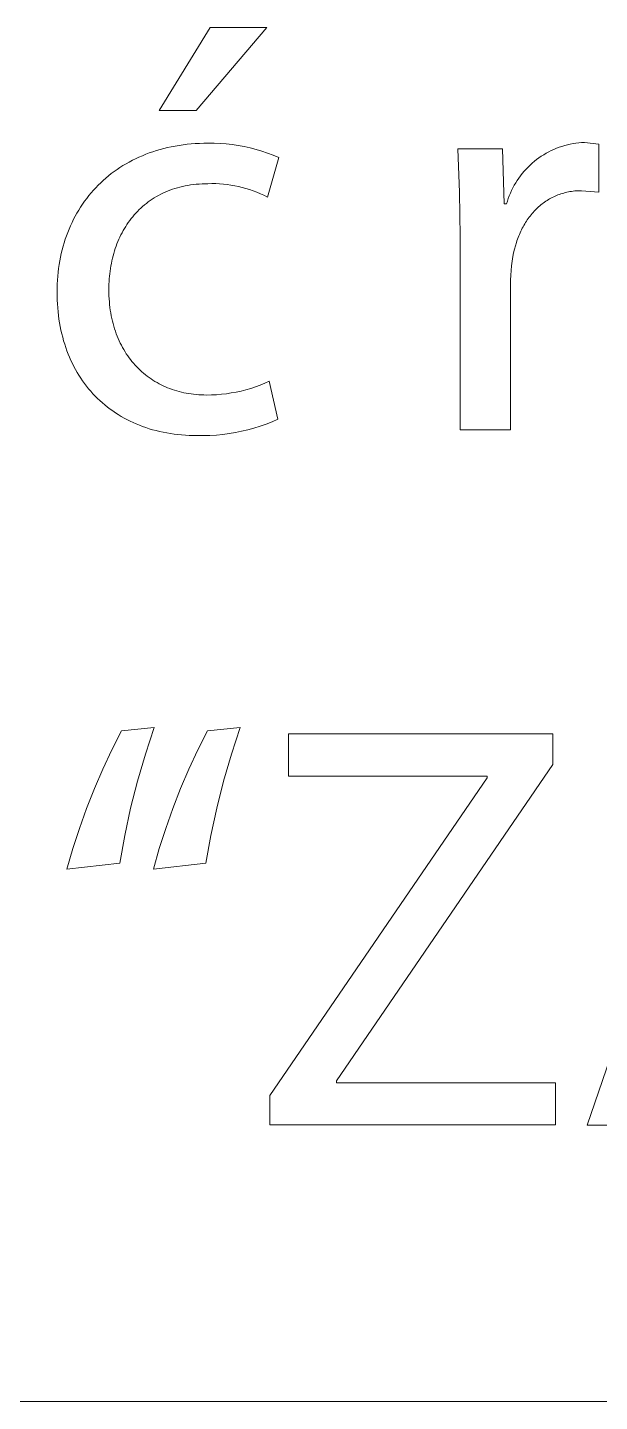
# Model space of a CAD drawing. Header units: millimetres. Extents: x 430 to 4403, y -1522 to 1254.
# Drawn here: x 3440.5 to 3479.7, y -1522.2 to -1428.1 of the extents above; entities that cross this region are included whole.
import ezdxf

# ---------------------------------------------------------------- set-up
doc = ezdxf.new("R2010")
doc.units = ezdxf.units.MM
doc.header["$MEASUREMENT"] = 0
doc.layers.add('Domyślny', color=7, linetype='Continuous', true_color=0x000000)

msp = doc.modelspace()

# ---------------------------------------------------------------- linework, layer by layer
at = {"layer": 'Domyślny', "color": 18, "lineweight": 15, "true_color": 0x000000}
for p, q in [((3449.519, -1433.802), (3453.012, -1428.113)), ((3456.875, -1428.113), (3452.033, -1433.802)), ((3453.012, -1428.113), (3456.875, -1428.113)), ((3452.033, -1433.802), (3449.519, -1433.802)), ((3450.082, -1436.342), (3450.343, -1436.285)), ((3450.343, -1436.285), (3450.608, -1436.234)), ((3450.608, -1436.234), (3450.877, -1436.189)), ((3450.877, -1436.189), (3451.149, -1436.149)), ((3451.149, -1436.149), (3451.424, -1436.115)), ((3451.424, -1436.115), (3451.703, -1436.088)), ((3451.703, -1436.088), (3451.986, -1436.066)), ((3451.986, -1436.066), (3452.271, -1436.051)), ((3452.271, -1436.051), (3452.561, -1436.041)), ((3452.561, -1436.041), (3452.853, -1436.038)), ((3452.853, -1436.038), (3453.269, -1436.041)), ((3453.269, -1436.041), (3453.684, -1436.059)), ((3453.684, -1436.059), (3454.099, -1436.091)), ((3454.099, -1436.091), (3454.512, -1436.137)), ((3454.512, -1436.137), (3454.923, -1436.198)), ((3454.923, -1436.198), (3455.332, -1436.273)), ((3455.332, -1436.273), (3455.738, -1436.363)), ((3476.714, -1436.39), (3476.898, -1436.32)), ((3476.898, -1436.32), (3477.084, -1436.257)), ((3477.084, -1436.257), (3477.272, -1436.2)), ((3477.272, -1436.2), (3477.461, -1436.15)), ((3477.461, -1436.15), (3477.653, -1436.106)), ((3477.653, -1436.106), (3477.845, -1436.069)), ((3477.845, -1436.069), (3478.039, -1436.038)), ((3478.039, -1436.038), (3478.234, -1436.014)), ((3478.234, -1436.014), (3478.429, -1435.996)), ((3478.429, -1435.996), (3478.625, -1435.985)), ((3478.625, -1435.985), (3479.618, -1436.104)), ((3479.618, -1436.104), (3479.618, -1439.399)), ((3447.459, -1437.329), (3447.678, -1437.213)), ((3447.678, -1437.213), (3447.9, -1437.102)), ((3447.9, -1437.102), (3448.127, -1436.996)), ((3448.127, -1436.996), (3448.358, -1436.896)), ((3448.358, -1436.896), (3448.593, -1436.8)), ((3448.593, -1436.8), (3448.831, -1436.71)), ((3448.831, -1436.71), (3449.074, -1436.626)), ((3449.074, -1436.626), (3449.32, -1436.547)), ((3449.32, -1436.547), (3449.571, -1436.473)), ((3449.571, -1436.473), (3449.825, -1436.405)), ((3449.825, -1436.405), (3450.082, -1436.342)), ((3455.738, -1436.363), (3456.141, -1436.466)), ((3456.141, -1436.466), (3456.54, -1436.583)), ((3456.54, -1436.583), (3456.934, -1436.714)), ((3457.708, -1437.017), (3456.915, -1439.73)), ((3456.934, -1436.714), (3457.324, -1436.859)), ((3457.324, -1436.859), (3457.708, -1437.017)), ((3470.075, -1439.424), (3469.946, -1436.422)), ((3469.946, -1436.422), (3473.016, -1436.422)), ((3473.016, -1436.422), (3473.135, -1440.193)), ((3475.198, -1437.282), (3475.352, -1437.161)), ((3475.352, -1437.161), (3475.51, -1437.044)), ((3475.51, -1437.044), (3475.672, -1436.933)), ((3475.672, -1436.933), (3475.838, -1436.828)), ((3475.838, -1436.828), (3476.007, -1436.729)), ((3476.007, -1436.729), (3476.179, -1436.635)), ((3476.179, -1436.635), (3476.355, -1436.547)), ((3476.355, -1436.547), (3476.533, -1436.465)), ((3476.533, -1436.465), (3476.714, -1436.39)), ((3446.046, -1438.277), (3446.235, -1438.127)), ((3446.235, -1438.127), (3446.428, -1437.982)), ((3446.428, -1437.982), (3446.626, -1437.842)), ((3446.626, -1437.842), (3446.828, -1437.706)), ((3446.828, -1437.706), (3447.034, -1437.576)), ((3447.034, -1437.576), (3447.244, -1437.45)), ((3447.244, -1437.45), (3447.459, -1437.329)), ((3474.247, -1438.269), (3474.368, -1438.115)), ((3474.368, -1438.115), (3474.494, -1437.965)), ((3474.494, -1437.965), (3474.625, -1437.819)), ((3474.625, -1437.819), (3474.762, -1437.677)), ((3474.762, -1437.677), (3474.902, -1437.541)), ((3474.902, -1437.541), (3475.048, -1437.409)), ((3475.048, -1437.409), (3475.198, -1437.282)), ((3445.007, -1439.269), (3445.168, -1439.093)), ((3445.168, -1439.093), (3445.335, -1438.921)), ((3445.335, -1438.921), (3445.506, -1438.753)), ((3445.506, -1438.753), (3445.681, -1438.59)), ((3445.681, -1438.59), (3445.861, -1438.431)), ((3445.861, -1438.431), (3446.046, -1438.277)), ((3450.586, -1439.145), (3450.417, -1439.2)), ((3450.758, -1439.093), (3450.586, -1439.145)), ((3450.933, -1439.046), (3450.758, -1439.093)), ((3451.111, -1439.003), (3450.933, -1439.046)), ((3451.293, -1438.965), (3451.111, -1439.003)), ((3451.477, -1438.931), (3451.293, -1438.965)), ((3451.664, -1438.901), (3451.477, -1438.931)), ((3451.855, -1438.875), (3451.664, -1438.901)), ((3452.048, -1438.854), (3451.855, -1438.875)), ((3452.245, -1438.838), (3452.048, -1438.854)), ((3452.445, -1438.826), (3452.245, -1438.838)), ((3452.647, -1438.819), (3452.445, -1438.826)), ((3452.853, -1438.817), (3452.647, -1438.819)), ((3453.116, -1438.81), (3452.853, -1438.817)), ((3453.379, -1438.811), (3453.116, -1438.81)), ((3453.642, -1438.822), (3453.379, -1438.811)), ((3453.905, -1438.841), (3453.642, -1438.822)), ((3454.166, -1438.869), (3453.905, -1438.841)), ((3454.427, -1438.905), (3454.166, -1438.869)), ((3454.687, -1438.95), (3454.427, -1438.905)), ((3454.944, -1439.003), (3454.687, -1438.95)), ((3455.2, -1439.065), (3454.944, -1439.003)), ((3455.454, -1439.136), (3455.2, -1439.065)), ((3455.705, -1439.214), (3455.454, -1439.136)), ((3473.637, -1439.275), (3473.724, -1439.099)), ((3473.724, -1439.099), (3473.817, -1438.926)), ((3473.817, -1438.926), (3473.916, -1438.756)), ((3473.916, -1438.756), (3474.021, -1438.59)), ((3474.021, -1438.59), (3474.131, -1438.428)), ((3474.131, -1438.428), (3474.247, -1438.269)), ((3444.269, -1440.212), (3444.407, -1440.015)), ((3444.407, -1440.015), (3444.55, -1439.823)), ((3444.55, -1439.823), (3444.697, -1439.634)), ((3444.697, -1439.634), (3444.85, -1439.449)), ((3444.85, -1439.449), (3445.007, -1439.269)), ((3448.763, -1440.061), (3448.632, -1440.161)), ((3448.898, -1439.965), (3448.763, -1440.061)), ((3449.036, -1439.872), (3448.898, -1439.965)), ((3449.177, -1439.782), (3449.036, -1439.872)), ((3449.321, -1439.696), (3449.177, -1439.782)), ((3449.468, -1439.614), (3449.321, -1439.696)), ((3449.618, -1439.536), (3449.468, -1439.614)), ((3449.772, -1439.461), (3449.618, -1439.536)), ((3449.928, -1439.39), (3449.772, -1439.461)), ((3450.088, -1439.322), (3449.928, -1439.39)), ((3450.251, -1439.259), (3450.088, -1439.322)), ((3450.417, -1439.2), (3450.251, -1439.259)), ((3455.953, -1439.301), (3455.705, -1439.214)), ((3456.199, -1439.396), (3455.953, -1439.301)), ((3456.441, -1439.5), (3456.199, -1439.396)), ((3456.68, -1439.611), (3456.441, -1439.5)), ((3456.915, -1439.73), (3456.68, -1439.611)), ((3470.105, -1442.428), (3470.075, -1439.424)), ((3473.294, -1440.193), (3473.35, -1440.004)), ((3473.35, -1440.004), (3473.412, -1439.818)), ((3473.412, -1439.818), (3473.481, -1439.635)), ((3473.481, -1439.635), (3473.556, -1439.453)), ((3473.556, -1439.453), (3473.637, -1439.275)), ((3475.89, -1440.078), (3475.805, -1440.139)), ((3475.976, -1440.019), (3475.89, -1440.078)), ((3476.063, -1439.961), (3475.976, -1440.019)), ((3476.152, -1439.907), (3476.063, -1439.961)), ((3476.242, -1439.854), (3476.152, -1439.907)), ((3476.333, -1439.803), (3476.242, -1439.854)), ((3476.425, -1439.755), (3476.333, -1439.803)), ((3476.519, -1439.709), (3476.425, -1439.755)), ((3476.614, -1439.665), (3476.519, -1439.709)), ((3476.711, -1439.624), (3476.614, -1439.665)), ((3476.808, -1439.585), (3476.711, -1439.624)), ((3476.907, -1439.548), (3476.808, -1439.585)), ((3477.007, -1439.513), (3476.907, -1439.548)), ((3477.108, -1439.481), (3477.007, -1439.513)), ((3477.211, -1439.452), (3477.108, -1439.481)), ((3477.315, -1439.425), (3477.211, -1439.452)), ((3477.419, -1439.4), (3477.315, -1439.425)), ((3477.525, -1439.378), (3477.419, -1439.4)), ((3477.633, -1439.358), (3477.525, -1439.378)), ((3477.741, -1439.341), (3477.633, -1439.358)), ((3477.85, -1439.326), (3477.741, -1439.341)), ((3477.961, -1439.314), (3477.85, -1439.326)), ((3478.072, -1439.305), (3477.961, -1439.314)), ((3478.185, -1439.298), (3478.072, -1439.305)), ((3478.299, -1439.294), (3478.185, -1439.298)), ((3478.414, -1439.293), (3478.299, -1439.294)), ((3479.618, -1439.399), (3478.414, -1439.293)), ((3443.767, -1441.037), (3443.885, -1440.825)), ((3443.885, -1440.825), (3444.008, -1440.617)), ((3444.008, -1440.617), (3444.136, -1440.412)), ((3444.136, -1440.412), (3444.269, -1440.212)), ((3447.802, -1440.95), (3447.697, -1441.075)), ((3447.911, -1440.828), (3447.802, -1440.95)), ((3448.023, -1440.709), (3447.911, -1440.828)), ((3448.139, -1440.593), (3448.023, -1440.709)), ((3448.257, -1440.48), (3448.139, -1440.593)), ((3448.379, -1440.371), (3448.257, -1440.48)), ((3448.504, -1440.264), (3448.379, -1440.371)), ((3448.632, -1440.161), (3448.504, -1440.264)), ((3473.135, -1440.193), (3473.294, -1440.193)), ((3474.902, -1441.03), (3474.837, -1441.117)), ((3474.969, -1440.946), (3474.902, -1441.03)), ((3475.038, -1440.863), (3474.969, -1440.946)), ((3475.108, -1440.782), (3475.038, -1440.863)), ((3475.18, -1440.702), (3475.108, -1440.782)), ((3475.253, -1440.625), (3475.18, -1440.702)), ((3475.328, -1440.55), (3475.253, -1440.625)), ((3475.404, -1440.476), (3475.328, -1440.55)), ((3475.481, -1440.405), (3475.404, -1440.476)), ((3475.56, -1440.335), (3475.481, -1440.405)), ((3475.641, -1440.268), (3475.56, -1440.335)), ((3475.722, -1440.202), (3475.641, -1440.268)), ((3475.805, -1440.139), (3475.722, -1440.202)), ((3443.253, -1442.15), (3443.345, -1441.92)), ((3443.345, -1441.92), (3443.443, -1441.694)), ((3443.443, -1441.694), (3443.546, -1441.472)), ((3443.546, -1441.472), (3443.653, -1441.252)), ((3443.653, -1441.252), (3443.767, -1441.037)), ((3447.131, -1441.882), (3447.048, -1442.026)), ((3447.217, -1441.741), (3447.131, -1441.882)), ((3447.306, -1441.602), (3447.217, -1441.741)), ((3447.399, -1441.466), (3447.306, -1441.602)), ((3447.495, -1441.333), (3447.399, -1441.466)), ((3447.594, -1441.203), (3447.495, -1441.333)), ((3447.697, -1441.075), (3447.594, -1441.203)), ((3474.317, -1441.972), (3474.267, -1442.075)), ((3474.368, -1441.87), (3474.317, -1441.972)), ((3474.421, -1441.771), (3474.368, -1441.87)), ((3474.476, -1441.672), (3474.421, -1441.771)), ((3474.532, -1441.575), (3474.476, -1441.672)), ((3474.59, -1441.48), (3474.532, -1441.575)), ((3474.649, -1441.387), (3474.59, -1441.48)), ((3474.71, -1441.295), (3474.649, -1441.387)), ((3474.772, -1441.205), (3474.71, -1441.295)), ((3474.837, -1441.117), (3474.772, -1441.205)), ((3442.936, -1443.101), (3443.007, -1442.859)), ((3443.007, -1442.859), (3443.084, -1442.619)), ((3443.084, -1442.619), (3443.166, -1442.383)), ((3443.166, -1442.383), (3443.253, -1442.15)), ((3446.684, -1442.78), (3446.621, -1442.938)), ((3446.75, -1442.625), (3446.684, -1442.78)), ((3446.819, -1442.472), (3446.75, -1442.625)), ((3446.892, -1442.321), (3446.819, -1442.472)), ((3446.969, -1442.172), (3446.892, -1442.321)), ((3447.048, -1442.026), (3446.969, -1442.172)), ((3470.105, -1455.672), (3470.105, -1442.428)), ((3473.967, -1442.838), (3473.897, -1443.069)), ((3474.005, -1442.725), (3473.967, -1442.838)), ((3474.044, -1442.613), (3474.005, -1442.725)), ((3474.085, -1442.503), (3474.044, -1442.613)), ((3474.128, -1442.393), (3474.085, -1442.503)), ((3474.173, -1442.286), (3474.128, -1442.393)), ((3474.219, -1442.18), (3474.173, -1442.286)), ((3474.267, -1442.075), (3474.219, -1442.18)), ((3442.707, -1444.103), (3442.756, -1443.848)), ((3442.756, -1443.848), (3442.81, -1443.596)), ((3442.81, -1443.596), (3442.871, -1443.347)), ((3442.871, -1443.347), (3442.936, -1443.101)), ((3446.356, -1443.757), (3446.313, -1443.926)), ((3446.402, -1443.589), (3446.356, -1443.757)), ((3446.452, -1443.423), (3446.402, -1443.589)), ((3446.505, -1443.259), (3446.452, -1443.423)), ((3446.561, -1443.098), (3446.505, -1443.259)), ((3446.621, -1442.938), (3446.561, -1443.098)), ((3473.73, -1443.791), (3473.676, -1444.114)), ((3473.778, -1443.545), (3473.73, -1443.791)), ((3473.834, -1443.305), (3473.778, -1443.545)), ((3473.897, -1443.069), (3473.834, -1443.305)), ((3442.594, -1444.884), (3442.626, -1444.621)), ((3442.626, -1444.621), (3442.663, -1444.36)), ((3442.663, -1444.36), (3442.707, -1444.103)), ((3446.15, -1444.798), (3446.128, -1444.978)), ((3446.176, -1444.621), (3446.15, -1444.798)), ((3446.205, -1444.445), (3446.176, -1444.621)), ((3446.238, -1444.27), (3446.205, -1444.445)), ((3446.274, -1444.097), (3446.238, -1444.27)), ((3446.313, -1443.926), (3446.274, -1444.097)), ((3473.602, -1444.765), (3473.581, -1445.091)), ((3473.634, -1444.439), (3473.602, -1444.765)), ((3473.676, -1444.114), (3473.634, -1444.439)), ((3442.523, -1445.963), (3442.532, -1445.689)), ((3442.532, -1445.689), (3442.547, -1445.418)), ((3442.547, -1445.418), (3442.567, -1445.15)), ((3442.567, -1445.15), (3442.594, -1444.884)), ((3446.073, -1445.708), (3446.067, -1445.893)), ((3446.081, -1445.523), (3446.073, -1445.708)), ((3446.093, -1445.34), (3446.081, -1445.523)), ((3446.109, -1445.158), (3446.093, -1445.34)), ((3446.128, -1444.978), (3446.109, -1445.158)), ((3473.581, -1445.091), (3473.571, -1445.418)), ((3473.571, -1445.418), (3473.571, -1455.672)), ((3442.52, -1446.239), (3442.523, -1445.963)), ((3442.523, -1446.513), (3442.52, -1446.239)), ((3442.531, -1446.785), (3442.523, -1446.513)), ((3446.067, -1445.893), (3446.066, -1446.08)), ((3446.066, -1446.08), (3446.068, -1446.288)), ((3446.068, -1446.288), (3446.074, -1446.493)), ((3446.074, -1446.493), (3446.084, -1446.696)), ((3442.545, -1447.054), (3442.531, -1446.785)), ((3442.564, -1447.319), (3442.545, -1447.054)), ((3442.588, -1447.582), (3442.564, -1447.319)), ((3442.618, -1447.842), (3442.588, -1447.582)), ((3446.084, -1446.696), (3446.099, -1446.896)), ((3446.099, -1446.896), (3446.117, -1447.093)), ((3446.117, -1447.093), (3446.14, -1447.288)), ((3446.14, -1447.288), (3446.166, -1447.48)), ((3446.166, -1447.48), (3446.196, -1447.67)), ((3442.653, -1448.098), (3442.618, -1447.842)), ((3442.693, -1448.351), (3442.653, -1448.098)), ((3442.739, -1448.602), (3442.693, -1448.351)), ((3446.196, -1447.67), (3446.23, -1447.857)), ((3446.23, -1447.857), (3446.268, -1448.041)), ((3446.268, -1448.041), (3446.309, -1448.222)), ((3446.309, -1448.222), (3446.355, -1448.401)), ((3446.355, -1448.401), (3446.404, -1448.577)), ((3442.79, -1448.848), (3442.739, -1448.602)), ((3442.845, -1449.092), (3442.79, -1448.848)), ((3442.906, -1449.332), (3442.845, -1449.092)), ((3442.972, -1449.569), (3442.906, -1449.332)), ((3446.404, -1448.577), (3446.456, -1448.75)), ((3446.456, -1448.75), (3446.512, -1448.92)), ((3446.512, -1448.92), (3446.572, -1449.088)), ((3446.572, -1449.088), (3446.635, -1449.252)), ((3446.635, -1449.252), (3446.702, -1449.414)), ((3446.702, -1449.414), (3446.772, -1449.572)), ((3443.043, -1449.802), (3442.972, -1449.569)), ((3443.119, -1450.032), (3443.043, -1449.802)), ((3443.2, -1450.258), (3443.119, -1450.032)), ((3443.286, -1450.481), (3443.2, -1450.258)), ((3446.772, -1449.572), (3446.845, -1449.728)), ((3446.845, -1449.728), (3446.922, -1449.881)), ((3446.922, -1449.881), (3447.002, -1450.03)), ((3447.002, -1450.03), (3447.085, -1450.177)), ((3447.085, -1450.177), (3447.172, -1450.321)), ((3447.172, -1450.321), (3447.261, -1450.461)), ((3443.377, -1450.7), (3443.286, -1450.481)), ((3443.472, -1450.916), (3443.377, -1450.7)), ((3443.572, -1451.128), (3443.472, -1450.916)), ((3443.677, -1451.335), (3443.572, -1451.128)), ((3443.787, -1451.54), (3443.677, -1451.335)), ((3447.261, -1450.461), (3447.354, -1450.599)), ((3447.354, -1450.599), (3447.45, -1450.733)), ((3447.45, -1450.733), (3447.548, -1450.864)), ((3447.548, -1450.864), (3447.65, -1450.992)), ((3447.65, -1450.992), (3447.755, -1451.117)), ((3447.755, -1451.117), (3447.862, -1451.239)), ((3447.862, -1451.239), (3447.973, -1451.357)), ((3447.973, -1451.357), (3448.086, -1451.472)), ((3443.901, -1451.74), (3443.787, -1451.54)), ((3444.02, -1451.936), (3443.901, -1451.74)), ((3444.144, -1452.129), (3444.02, -1451.936)), ((3444.272, -1452.317), (3444.144, -1452.129)), ((3444.404, -1452.502), (3444.272, -1452.317)), ((3448.086, -1451.472), (3448.202, -1451.584)), ((3448.202, -1451.584), (3448.32, -1451.693)), ((3448.32, -1451.693), (3448.442, -1451.798)), ((3448.442, -1451.798), (3448.566, -1451.9)), ((3448.566, -1451.9), (3448.692, -1451.998)), ((3448.692, -1451.998), (3448.821, -1452.093)), ((3448.821, -1452.093), (3448.953, -1452.185)), ((3448.953, -1452.185), (3449.087, -1452.273)), ((3449.087, -1452.273), (3449.223, -1452.357)), ((3444.541, -1452.682), (3444.404, -1452.502)), ((3444.683, -1452.858), (3444.541, -1452.682)), ((3444.828, -1453.03), (3444.683, -1452.858)), ((3444.979, -1453.198), (3444.828, -1453.03)), ((3445.133, -1453.362), (3444.979, -1453.198)), ((3449.223, -1452.357), (3449.362, -1452.439)), ((3449.362, -1452.439), (3449.503, -1452.516)), ((3449.503, -1452.516), (3449.647, -1452.59)), ((3449.647, -1452.59), (3449.792, -1452.661)), ((3449.792, -1452.661), (3449.94, -1452.728)), ((3449.94, -1452.728), (3450.09, -1452.791)), ((3450.09, -1452.791), (3450.242, -1452.85)), ((3450.242, -1452.85), (3450.396, -1452.906)), ((3450.396, -1452.906), (3450.552, -1452.959)), ((3450.552, -1452.959), (3450.711, -1453.007)), ((3450.711, -1453.007), (3450.871, -1453.052)), ((3450.871, -1453.052), (3451.033, -1453.093)), ((3451.033, -1453.093), (3451.197, -1453.13)), ((3451.197, -1453.13), (3451.362, -1453.164)), ((3451.362, -1453.164), (3451.53, -1453.193)), ((3451.53, -1453.193), (3451.699, -1453.219)), ((3451.699, -1453.219), (3451.869, -1453.241)), ((3451.869, -1453.241), (3452.042, -1453.258)), ((3452.042, -1453.258), (3452.216, -1453.272)), ((3453.089, -1453.286), (3453.43, -1453.269)), ((3453.43, -1453.269), (3453.77, -1453.241)), ((3453.77, -1453.241), (3454.109, -1453.202)), ((3454.109, -1453.202), (3454.447, -1453.151)), ((3454.447, -1453.151), (3454.783, -1453.088)), ((3454.783, -1453.088), (3455.116, -1453.015)), ((3455.116, -1453.015), (3455.447, -1452.929)), ((3455.447, -1452.929), (3455.775, -1452.833)), ((3455.775, -1452.833), (3456.099, -1452.726)), ((3456.099, -1452.726), (3456.419, -1452.607)), ((3456.419, -1452.607), (3456.735, -1452.478)), ((3456.735, -1452.478), (3457.047, -1452.338)), ((3457.047, -1452.338), (3457.642, -1454.944)), ((3445.292, -1453.521), (3445.133, -1453.362)), ((3445.455, -1453.676), (3445.292, -1453.521)), ((3445.622, -1453.826), (3445.455, -1453.676)), ((3445.793, -1453.972), (3445.622, -1453.826)), ((3445.968, -1454.114), (3445.793, -1453.972)), ((3446.148, -1454.251), (3445.968, -1454.114)), ((3452.216, -1453.272), (3452.391, -1453.282)), ((3452.391, -1453.282), (3452.569, -1453.288)), ((3452.569, -1453.288), (3452.747, -1453.29)), ((3452.747, -1453.29), (3453.089, -1453.286)), ((3446.331, -1454.383), (3446.148, -1454.251)), ((3446.519, -1454.511), (3446.331, -1454.383)), ((3446.71, -1454.634), (3446.519, -1454.511)), ((3446.906, -1454.752), (3446.71, -1454.634)), ((3447.105, -1454.866), (3446.906, -1454.752)), ((3447.308, -1454.975), (3447.105, -1454.866)), ((3447.515, -1455.079), (3447.308, -1454.975)), ((3447.725, -1455.178), (3447.515, -1455.079)), ((3457.24, -1455.117), (3456.832, -1455.277)), ((3457.642, -1454.944), (3457.24, -1455.117)), ((3447.939, -1455.272), (3447.725, -1455.178)), ((3448.157, -1455.361), (3447.939, -1455.272)), ((3448.379, -1455.445), (3448.157, -1455.361)), ((3448.604, -1455.524), (3448.379, -1455.445)), ((3448.833, -1455.598), (3448.604, -1455.524)), ((3449.065, -1455.666), (3448.833, -1455.598)), ((3449.301, -1455.73), (3449.065, -1455.666)), ((3449.54, -1455.788), (3449.301, -1455.73)), ((3449.783, -1455.84), (3449.54, -1455.788)), ((3450.028, -1455.888), (3449.783, -1455.84)), ((3450.278, -1455.93), (3450.028, -1455.888)), ((3450.53, -1455.967), (3450.278, -1455.93)), ((3450.786, -1455.998), (3450.53, -1455.967)), ((3451.045, -1456.023), (3450.786, -1455.998)), ((3451.307, -1456.043), (3451.045, -1456.023)), ((3451.572, -1456.057), (3451.307, -1456.043)), ((3451.841, -1456.066), (3451.572, -1456.057)), ((3452.112, -1456.069), (3451.841, -1456.066)), ((3452.55, -1456.071), (3452.112, -1456.069)), ((3452.987, -1456.059), (3452.55, -1456.071)), ((3453.424, -1456.031), (3452.987, -1456.059)), ((3453.86, -1455.988), (3453.424, -1456.031)), ((3454.294, -1455.931), (3453.86, -1455.988)), ((3454.725, -1455.858), (3454.294, -1455.931)), ((3455.154, -1455.771), (3454.725, -1455.858)), ((3455.58, -1455.669), (3455.154, -1455.771)), ((3456.002, -1455.553), (3455.58, -1455.669)), ((3456.42, -1455.422), (3456.002, -1455.553)), ((3456.832, -1455.277), (3456.42, -1455.422)), ((3473.571, -1455.672), (3470.105, -1455.672)), ((3446.279, -1477.589), (3446.94, -1476.29)), ((3446.94, -1476.29), (3449.163, -1476.065)), ((3449.163, -1476.065), (3448.564, -1477.89)), ((3452.16, -1477.59), (3452.814, -1476.29)), ((3452.814, -1476.29), (3455.05, -1476.065)), ((3455.05, -1476.065), (3454.454, -1477.891)), ((3458.366, -1479.398), (3458.366, -1476.5)), ((3458.366, -1476.5), (3476.452, -1476.5)), ((3476.452, -1476.5), (3476.452, -1478.604)), ((3478.82, -1503.298), (3487.949, -1476.494)), ((3445.659, -1478.909), (3446.279, -1477.589)), ((3451.547, -1478.909), (3452.16, -1477.59)), ((3448.564, -1477.89), (3448.028, -1479.735)), ((3454.454, -1477.891), (3453.921, -1479.736)), ((3476.452, -1478.604), (3461.66, -1500.275)), ((3445.081, -1480.248), (3445.659, -1478.909)), ((3450.976, -1480.248), (3451.547, -1478.909)), ((3457.083, -1501.28), (3471.953, -1479.517)), ((3471.953, -1479.398), (3458.366, -1479.398)), ((3471.953, -1479.517), (3471.953, -1479.398)), ((3444.545, -1481.604), (3445.081, -1480.248)), ((3448.028, -1479.735), (3447.556, -1481.598)), ((3450.447, -1481.604), (3450.976, -1480.248)), ((3453.921, -1479.736), (3453.452, -1481.598)), ((3444.052, -1482.976), (3444.545, -1481.604)), ((3447.556, -1481.598), (3447.15, -1483.475)), ((3449.962, -1482.976), (3450.447, -1481.604)), ((3453.452, -1481.598), (3453.048, -1483.475)), ((3443.602, -1484.362), (3444.052, -1482.976)), ((3449.521, -1484.363), (3449.962, -1482.976)), ((3447.15, -1483.475), (3446.808, -1485.366)), ((3453.048, -1483.475), (3452.709, -1485.366)), ((3443.196, -1485.763), (3443.602, -1484.362)), ((3449.123, -1485.763), (3449.521, -1484.363)), ((3446.808, -1485.366), (3443.196, -1485.763)), ((3452.709, -1485.366), (3449.123, -1485.763)), ((3461.66, -1500.275), (3461.66, -1500.407)), ((3461.66, -1500.407), (3476.65, -1500.407)), ((3476.65, -1500.407), (3476.65, -1503.291)), ((3457.083, -1503.291), (3457.083, -1501.28)), ((3476.65, -1503.291), (3457.083, -1503.291)), ((3482.418, -1503.298), (3478.82, -1503.298)), ((4399.218, -1522.237), (429.915, -1522.237)), ((4399.218, -1522.237), (2901.531, -1522.237))]:
    msp.add_line(p, q, dxfattribs=at)

doc.saveas('drawing.dxf')
